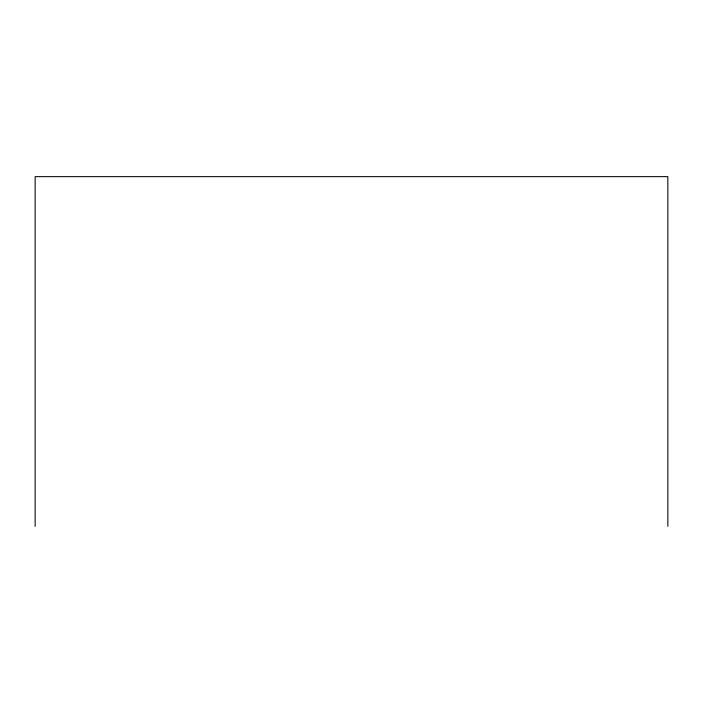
<?xml version="1.0" encoding="UTF-8"?>
<svg xmlns="http://www.w3.org/2000/svg" width="703" height="703" viewBox="0 0 703 703"><rect width="100%" height="100%" fill="white"/><g stroke="black" fill="none" stroke-linecap="round" stroke-linejoin="round"><path stroke-width="1.05" d="M667.85 526.354L667.85 176.646L35.15 176.646L35.15 526.354"/></g></svg>
